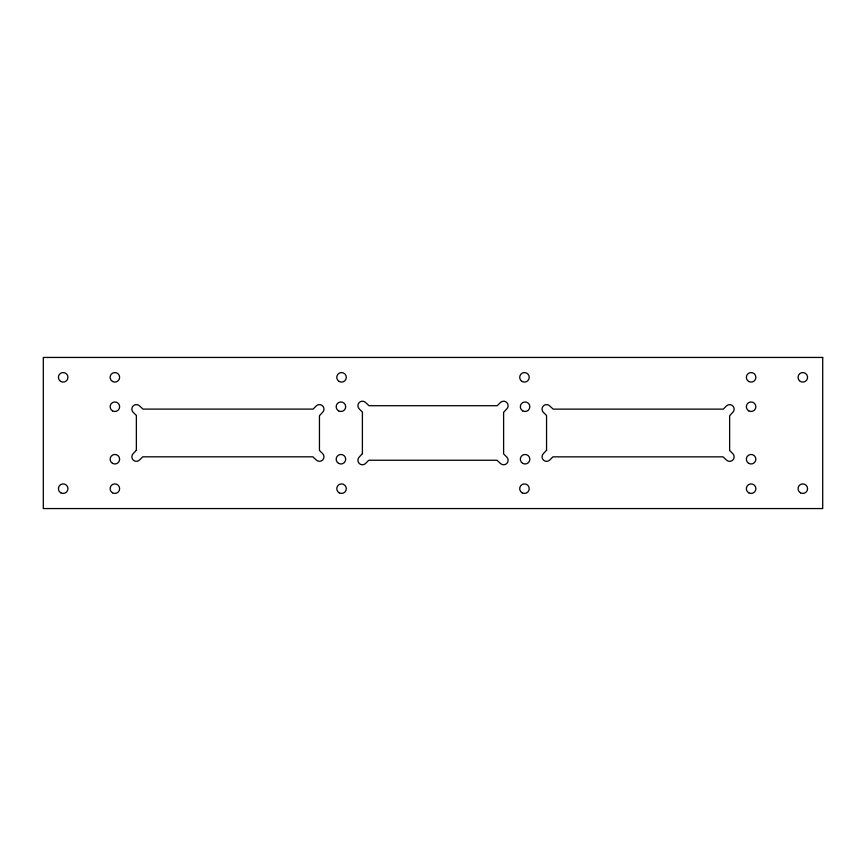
<?xml version="1.0" encoding="UTF-8"?>
<svg xmlns="http://www.w3.org/2000/svg" width="866" height="866" viewBox="0 0 866 866"><rect width="100%" height="100%" fill="white"/><g stroke="black" fill="none" stroke-linecap="round" stroke-linejoin="round"><path stroke-width="1.3" d="M136.363 450.201L133.18 453.632A4.503 4.503 0 0 0 133.18 459.998A4.503 4.503 0 0 0 139.545 459.998L142.728 456.815L312.843 456.815L316.274 459.998A4.503 4.503 0 0 0 322.639 459.998A4.503 4.503 0 0 0 322.639 453.632L319.457 450.45L319.457 415.712L322.639 412.281A4.503 4.503 0 0 0 322.639 405.916A4.503 4.503 0 0 0 316.274 405.916L313.091 409.098L142.977 409.098L139.545 405.916A4.503 4.503 0 0 0 133.18 405.916A4.503 4.503 0 0 0 133.18 412.281L136.363 415.464L136.363 450.201M362.399 453.643L359.228 457.075A4.503 4.503 0 0 0 359.228 463.44A4.503 4.503 0 0 0 365.582 463.44L368.764 460.257L496.997 460.257L500.429 463.44A4.503 4.503 0 0 0 506.794 463.44A4.503 4.503 0 0 0 506.794 457.075L503.611 453.903L503.611 412.313L506.794 408.882A4.503 4.503 0 0 0 506.794 402.517A4.503 4.503 0 0 0 500.429 402.517L497.246 405.699L369.013 405.699L365.582 402.517A4.503 4.503 0 0 0 359.228 402.517A4.503 4.503 0 0 0 359.228 408.882L362.399 412.064L362.399 453.643M546.554 450.233L543.372 453.665A4.503 4.503 0 0 0 543.372 460.03A4.503 4.503 0 0 0 549.737 460.03L552.919 456.847L723.023 456.847L726.455 460.03A4.503 4.503 0 0 0 732.82 460.03A4.503 4.503 0 0 0 732.82 453.665L729.637 450.482L729.637 415.745L732.82 412.313A4.503 4.503 0 0 0 732.82 405.948A4.503 4.503 0 0 0 726.455 405.948L723.272 409.131L553.168 409.131L549.737 405.948A4.503 4.503 0 0 0 543.372 405.948A4.503 4.503 0 0 0 543.372 412.313L546.554 415.496L546.554 450.233M822.7 357.442L43.3 357.442L43.3 508.559L822.7 508.559L822.7 357.442M748.733 492.808A4.774 4.774 0 0 0 755.899 488.673A4.774 4.774 0 0 0 748.733 484.538A4.774 4.774 0 0 0 748.733 492.808M522.079 492.808A4.774 4.774 0 0 0 529.234 488.673A4.774 4.774 0 0 0 522.079 484.538A4.774 4.774 0 0 0 522.079 492.808M522.696 463.353A4.774 4.774 0 0 0 529.851 459.229A4.774 4.774 0 0 0 522.696 455.094A4.774 4.774 0 0 0 522.696 463.353M522.696 410.863A4.774 4.774 0 0 0 529.851 406.739A4.774 4.774 0 0 0 522.696 402.603A4.774 4.774 0 0 0 522.696 410.863M522.079 381.462A4.774 4.774 0 0 0 529.234 377.327A4.774 4.774 0 0 0 522.079 373.192A4.774 4.774 0 0 0 522.079 381.462M748.722 463.353A4.774 4.774 0 0 0 755.877 459.229A4.774 4.774 0 0 0 748.722 455.094A4.774 4.774 0 0 0 748.722 463.353M800.433 492.808A4.774 4.774 0 0 0 807.588 488.673A4.774 4.774 0 0 0 800.433 484.538A4.774 4.774 0 0 0 800.433 492.808M799.448 380.704A4.774 4.774 0 0 0 807.426 378.561A4.774 4.774 0 0 0 801.58 372.716A4.774 4.774 0 0 0 799.448 380.704M748.733 381.462A4.774 4.774 0 0 0 755.899 377.327A4.774 4.774 0 0 0 748.733 373.192A4.774 4.774 0 0 0 748.733 381.462M748.722 410.863A4.774 4.774 0 0 0 755.877 406.739A4.774 4.774 0 0 0 748.722 402.603A4.774 4.774 0 0 0 748.722 410.863M339.158 492.808A4.774 4.774 0 0 0 346.313 488.673A4.774 4.774 0 0 0 339.158 484.538A4.774 4.774 0 0 0 339.158 492.808M338.541 463.353A4.774 4.774 0 0 0 345.707 459.229A4.774 4.774 0 0 0 338.541 455.094A4.774 4.774 0 0 0 338.541 463.353M338.541 410.863A4.774 4.774 0 0 0 345.707 406.739A4.774 4.774 0 0 0 338.541 402.603A4.774 4.774 0 0 0 338.541 410.863M339.158 381.462A4.774 4.774 0 0 0 346.313 377.327A4.774 4.774 0 0 0 339.158 373.192A4.774 4.774 0 0 0 339.158 381.462M112.493 492.808A4.774 4.774 0 0 0 119.649 488.673A4.774 4.774 0 0 0 112.493 484.538A4.774 4.774 0 0 0 112.493 492.808M112.504 463.353A4.774 4.774 0 0 0 119.66 459.229A4.774 4.774 0 0 0 112.504 455.094A4.774 4.774 0 0 0 112.504 463.353M112.504 410.863A4.774 4.774 0 0 0 119.66 406.739A4.774 4.774 0 0 0 112.504 402.603A4.774 4.774 0 0 0 112.504 410.863M112.493 381.462A4.774 4.774 0 0 0 119.649 377.327A4.774 4.774 0 0 0 112.493 373.192A4.774 4.774 0 0 0 112.493 381.462M60.793 492.808A4.774 4.774 0 0 0 67.959 488.673A4.774 4.774 0 0 0 60.793 484.538A4.774 4.774 0 0 0 60.793 492.808M60.793 381.462A4.774 4.774 0 0 0 67.959 377.327A4.774 4.774 0 0 0 60.793 373.192A4.774 4.774 0 0 0 60.793 381.462"/></g></svg>
